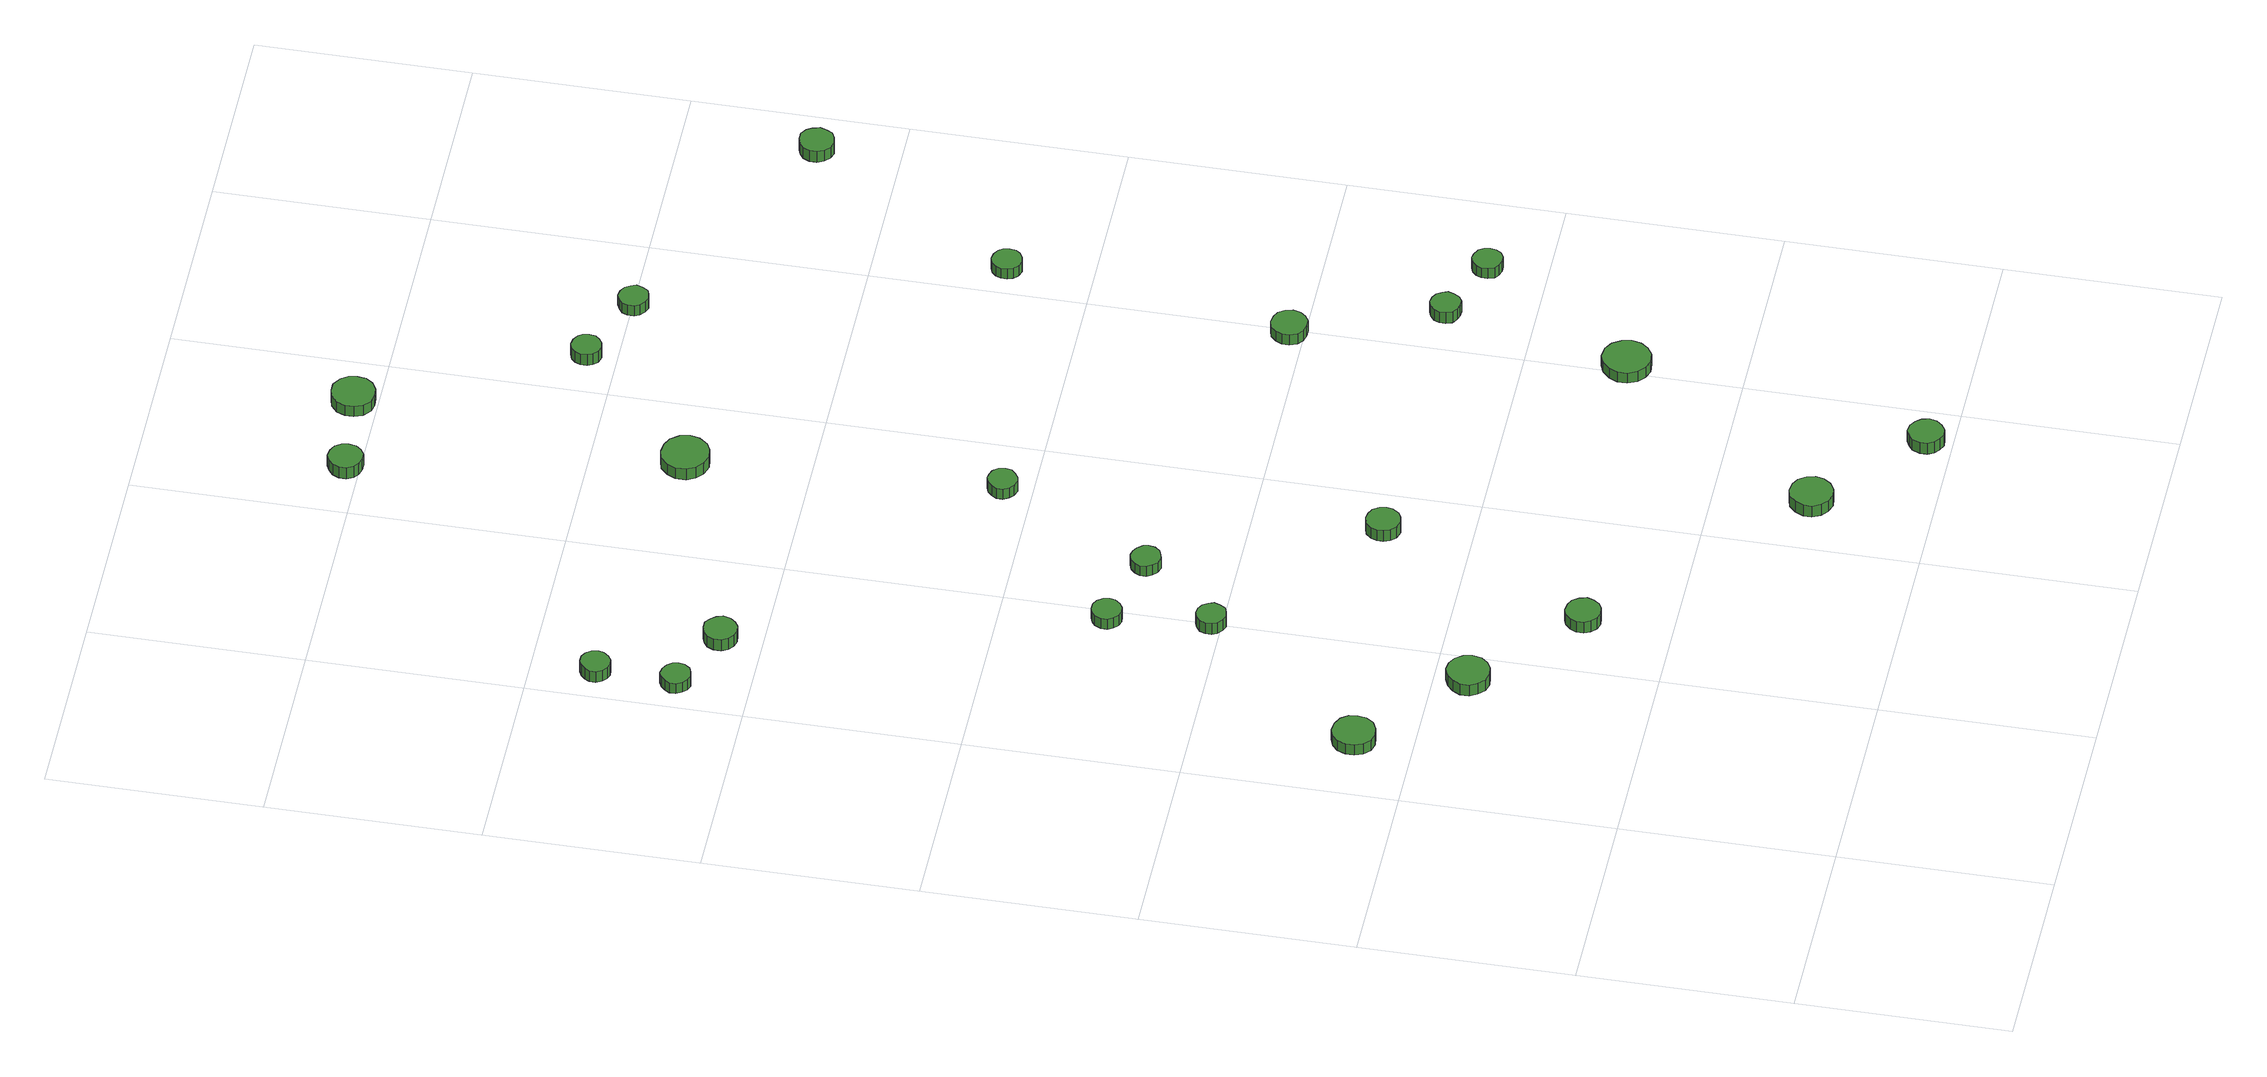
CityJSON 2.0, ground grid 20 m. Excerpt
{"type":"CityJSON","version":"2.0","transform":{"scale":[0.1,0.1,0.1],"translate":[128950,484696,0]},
"CityObjects":{
"tree1":{"type":"SolitaryVegetationObject","attributes":{"function":"something"},"geometry":[{"type":"MultiSurface","lod":"1","boundaries":[[[0,1,2,3,4,5,6,7,8,9,10,11,12,13,14]],[[15,16,17,18,19,20,21,22,23,24,25,26,27,28,29]],[[0,29,28,1]],[[1,28,27,2]],[[2,27,26,3]],[[3,26,25,4]],[[4,25,24,5]],[[5,24,23,6]],[[6,23,22,7]],[[7,22,21,8]],[[8,21,20,9]],[[9,20,19,10]],[[10,19,18,11]],[[11,18,17,12]],[[12,17,16,13]],[[13,16,15,14]],[[14,15,29,0]]]}]},
"tree2":{"type":"SolitaryVegetationObject","attributes":{"function":"something"},"geometry":[{"type":"MultiSurface","lod":"1","boundaries":[[[30,31,32,33,34,35,36,37,38,39,40,41,42,43,44]],[[45,46,47,48,49,50,51,52,53,54,55,56,57,58,59]],[[30,59,58,31]],[[31,58,57,32]],[[32,57,56,33]],[[33,56,55,34]],[[34,55,54,35]],[[35,54,53,36]],[[36,53,52,37]],[[37,52,51,38]],[[38,51,50,39]],[[39,50,49,40]],[[40,49,48,41]],[[41,48,47,42]],[[42,47,46,43]],[[43,46,45,44]],[[44,45,59,30]]]}]},
"tree3":{"type":"SolitaryVegetationObject","attributes":{"function":"something"},"geometry":[{"type":"MultiSurface","lod":"1","boundaries":[[[60,61,62,63,64,65,66,67,68,69,70,71,72,73,74]],[[75,76,77,78,79,80,81,82,83,84,85,86,87,88,89]],[[60,89,88,61]],[[61,88,87,62]],[[62,87,86,63]],[[63,86,85,64]],[[64,85,84,65]],[[65,84,83,66]],[[66,83,82,67]],[[67,82,81,68]],[[68,81,80,69]],[[69,80,79,70]],[[70,79,78,71]],[[71,78,77,72]],[[72,77,76,73]],[[73,76,75,74]],[[74,75,89,60]]]}]},
"tree4":{"type":"SolitaryVegetationObject","attributes":{"function":"something"},"geometry":[{"type":"MultiSurface","lod":"1","boundaries":[[[90,91,92,93,94,95,96,97,98,99,100,101,102,103,104]],[[105,106,107,108,109,110,111,112,113,114,115,116,117,118,119]],[[90,119,118,91]],[[91,118,117,92]],[[92,117,116,93]],[[93,116,115,94]],[[94,115,114,95]],[[95,114,113,96]],[[96,113,112,97]],[[97,112,111,98]],[[98,111,110,99]],[[99,110,109,100]],[[100,109,108,101]],[[101,108,107,102]],[[102,107,106,103]],[[103,106,105,104]],[[104,105,119,90]]]}]},
"tree5":{"type":"SolitaryVegetationObject","attributes":{"function":"something"},"geometry":[{"type":"MultiSurface","lod":"1","boundaries":[[[120,121,122,123,124,125,126,127,128,129,130,131,132,133,134]],[[135,136,137,138,139,140,141,142,143,144,145,146,147,148,149]],[[120,149,148,121]],[[121,148,147,122]],[[122,147,146,123]],[[123,146,145,124]],[[124,145,144,125]],[[125,144,143,126]],[[126,143,142,127]],[[127,142,141,128]],[[128,141,140,129]],[[129,140,139,130]],[[130,139,138,131]],[[131,138,137,132]],[[132,137,136,133]],[[133,136,135,134]],[[134,135,149,120]]]}]},
"tree6":{"type":"SolitaryVegetationObject","attributes":{"function":"something"},"geometry":[{"type":"MultiSurface","lod":"1","boundaries":[[[150,151,152,153,154,155,156,157,158,159,160,161,162,163,164]],[[165,166,167,168,169,170,171,172,173,174,175,176,177,178,179]],[[150,179,178,151]],[[151,178,177,152]],[[152,177,176,153]],[[153,176,175,154]],[[154,175,174,155]],[[155,174,173,156]],[[156,173,172,157]],[[157,172,171,158]],[[158,171,170,159]],[[159,170,169,160]],[[160,169,168,161]],[[161,168,167,162]],[[162,167,166,163]],[[163,166,165,164]],[[164,165,179,150]]]}]},
"tree7":{"type":"SolitaryVegetationObject","attributes":{"function":"something"},"geometry":[{"type":"MultiSurface","lod":"1","boundaries":[[[180,181,182,183,184,185,186,187,188,189,190,191,192,193,194]],[[195,196,197,198,199,200,201,202,203,204,205,206,207,208,209]],[[180,209,208,181]],[[181,208,207,182]],[[182,207,206,183]],[[183,206,205,184]],[[184,205,204,185]],[[185,204,203,186]],[[186,203,202,187]],[[187,202,201,188]],[[188,201,200,189]],[[189,200,199,190]],[[190,199,198,191]],[[191,198,197,192]],[[192,197,196,193]],[[193,196,195,194]],[[194,195,209,180]]]}]},
"tree8":{"type":"SolitaryVegetationObject","attributes":{"function":"something"},"geometry":[{"type":"MultiSurface","lod":"1","boundaries":[[[210,211,212,213,214,215,216,217,218,219,220,221,222,223,224]],[[225,226,227,228,229,230,231,232,233,234,235,236,237,238,239]],[[210,239,238,211]],[[211,238,237,212]],[[212,237,236,213]],[[213,236,235,214]],[[214,235,234,215]],[[215,234,233,216]],[[216,233,232,217]],[[217,232,231,218]],[[218,231,230,219]],[[219,230,229,220]],[[220,229,228,221]],[[221,228,227,222]],[[222,227,226,223]],[[223,226,225,224]],[[224,225,239,210]]]}]},
"tree9":{"type":"SolitaryVegetationObject","attributes":{"function":"something"},"geometry":[{"type":"MultiSurface","lod":"1","boundaries":[[[240,241,242,243,244,245,246,247,248,249,250,251,252,253,254]],[[255,256,257,258,259,260,261,262,263,264,265,266,267,268,269]],[[240,269,268,241]],[[241,268,267,242]],[[242,267,266,243]],[[243,266,265,244]],[[244,265,264,245]],[[245,264,263,246]],[[246,263,262,247]],[[247,262,261,248]],[[248,261,260,249]],[[249,260,259,250]],[[250,259,258,251]],[[251,258,257,252]],[[252,257,256,253]],[[253,256,255,254]],[[254,255,269,240]]]}]},
"tree10":{"type":"SolitaryVegetationObject","attributes":{"function":"something"},"geometry":[{"type":"MultiSurface","lod":"1","boundaries":[[[270,271,272,273,274,275,276,277,278,279,280,281,282,283,284]],[[285,286,287,288,289,290,291,292,293,294,295,296,297,298,299]],[[270,299,298,271]],[[271,298,297,272]],[[272,297,296,273]],[[273,296,295,274]],[[274,295,294,275]],[[275,294,293,276]],[[276,293,292,277]],[[277,292,291,278]],[[278,291,290,279]],[[279,290,289,280]],[[280,289,288,281]],[[281,288,287,282]],[[282,287,286,283]],[[283,286,285,284]],[[284,285,299,270]]]}]},
"tree11":{"type":"SolitaryVegetationObject","attributes":{"function":"something"},"geometry":[{"type":"MultiSurface","lod":"1","boundaries":[[[300,301,302,303,304,305,306,307,308,309,310,311,312,313,314]],[[315,316,317,318,319,320,321,322,323,324,325,326,327,328,329]],[[300,329,328,301]],[[301,328,327,302]],[[302,327,326,303]],[[303,326,325,304]],[[304,325,324,305]],[[305,324,323,306]],[[306,323,322,307]],[[307,322,321,308]],[[308,321,320,309]],[[309,320,319,310]],[[310,319,318,311]],[[311,318,317,312]],[[312,317,316,313]],[[313,316,315,314]],[[314,315,329,300]]]}]},
"tree12":{"type":"SolitaryVegetationObject","attributes":{"function":"something"},"geometry":[{"type":"MultiSurface","lod":"1","boundaries":[[[330,331,332,333,334,335,336,337,338,339,340,341,342,343,344]],[[345,346,347,348,349,350,351,352,353,354,355,356,357,358,359]],[[330,359,358,331]],[[331,358,357,332]],[[332,357,356,333]],[[333,356,355,334]],[[334,355,354,335]],[[335,354,353,336]],[[336,353,352,337]],[[337,352,351,338]],[[338,351,350,339]],[[339,350,349,340]],[[340,349,348,341]],[[341,348,347,342]],[[342,347,346,343]],[[343,346,345,344]],[[344,345,359,330]]]}]},
"tree13":{"type":"SolitaryVegetationObject","attributes":{"function":"something"},"geometry":[{"type":"MultiSurface","lod":"1","boundaries":[[[360,361,362,363,364,365,366,367,368,369,370,371,372,373,374]],[[375,376,377,378,379,380,381,382,383,384,385,386,387,388,389]],[[360,389,388,361]],[[361,388,387,362]],[[362,387,386,363]],[[363,386,385,364]],[[364,385,384,365]],[[365,384,383,366]],[[366,383,382,367]],[[367,382,381,368]],[[368,381,380,369]],[[369,380,379,370]],[[370,379,378,371]],[[371,378,377,372]],[[372,377,376,373]],[[373,376,375,374]],[[374,375,389,360]]]}]},
"tree14":{"type":"SolitaryVegetationObject","attributes":{"function":"something"},"geometry":[{"type":"MultiSurface","lod":"1","boundaries":[[[390,391,392,393,394,395,396,397,398,399,400,401,402,403,404]],[[405,406,407,408,409,410,411,412,413,414,415,416,417,418,419]],[[390,419,418,391]],[[391,418,417,392]],[[392,417,416,393]],[[393,416,415,394]],[[394,415,414,395]],[[395,414,413,396]],[[396,413,412,397]],[[397,412,411,398]],[[398,411,410,399]],[[399,410,409,400]],[[400,409,408,401]],[[401,408,407,402]],[[402,407,406,403]],[[403,406,405,404]],[[404,405,419,390]]]}]},
"tree15":{"type":"SolitaryVegetationObject","attributes":{"function":"something"},"geometry":[{"type":"MultiSurface","lod":"1","boundaries":[[[420,421,422,423,424,425,426,427,428,429,430,431,432,433,434]],[[435,436,437,438,439,440,441,442,443,444,445,446,447,448,449]],[[420,449,448,421]],[[421,448,447,422]],[[422,447,446,423]],[[423,446,445,424]],[[424,445,444,425]],[[425,444,443,426]],[[426,443,442,427]],[[427,442,441,428]],[[428,441,440,429]],[[429,440,439,430]],[[430,439,438,431]],[[431,438,437,432]],[[432,437,436,433]],[[433,436,435,434]],[[434,435,449,420]]]}]},
"tree16":{"type":"SolitaryVegetationObject","attributes":{"function":"something"},"geometry":[{"type":"MultiSurface","lod":"1","boundaries":[[[450,451,452,453,454,455,456,457,458,459,460,461,462,463,464]],[[465,466,467,468,469,470,471,472,473,474,475,476,477,478,479]],[[450,479,478,451]],[[451,478,477,452]],[[452,477,476,453]],[[453,476,475,454]],[[454,475,474,455]],[[455,474,473,456]],[[456,473,472,457]],[[457,472,471,458]],[[458,471,470,459]],[[459,470,469,460]],[[460,469,468,461]],[[461,468,467,462]],[[462,467,466,463]],[[463,466,465,464]],[[464,465,479,450]]]}]},
"tree17":{"type":"SolitaryVegetationObject","attributes":{"function":"something"},"geometry":[{"type":"MultiSurface","lod":"1","boundaries":[[[480,481,482,483,484,485,486,487,488,489,490,491,492,493,494]],[[495,496,497,498,499,500,501,502,503,504,505,506,507,508,509]],[[480,509,508,481]],[[481,508,507,482]],[[482,507,506,483]],[[483,506,505,484]],[[484,505,504,485]],[[485,504,503,486]],[[486,503,502,487]],[[487,502,501,488]],[[488,501,500,489]],[[489,500,499,490]],[[490,499,498,491]],[[491,498,497,492]],[[492,497,496,493]],[[493,496,495,494]],[[494,495,509,480]]]}]},
"tree18":{"type":"SolitaryVegetationObject","attributes":{"function":"something"},"geometry":[{"type":"MultiSurface","lod":"1","boundaries":[[[510,511,512,513,514,515,516,517,518,519,520,521,522,523,524]],[[525,526,527,528,529,530,531,532,533,534,535,536,537,538,539]],[[510,539,538,511]],[[511,538,537,512]],[[512,537,536,513]],[[513,536,535,514]],[[514,535,534,515]],[[515,534,533,516]],[[516,533,532,517]],[[517,532,531,518]],[[518,531,530,519]],[[519,530,529,520]],[[520,529,528,521]],[[521,528,527,522]],[[522,527,526,523]],[[523,526,525,524]],[[524,525,539,510]]]}]},
"tree19":{"type":"SolitaryVegetationObject","attributes":{"function":"something"},"geometry":[{"type":"MultiSurface","lod":"1","boundaries":[[[540,541,542,543,544,545,546,547,548,549,550,551,552,553,554]],[[555,556,557,558,559,560,561,562,563,564,565,566,567,568,569]],[[540,569,568,541]],[[541,568,567,542]],[[542,567,566,543]],[[543,566,565,544]],[[544,565,564,545]],[[545,564,563,546]],[[546,563,562,547]],[[547,562,561,548]],[[548,561,560,549]],[[549,560,559,550]],[[550,559,558,551]],[[551,558,557,552]],[[552,557,556,553]],[[553,556,555,554]],[[554,555,569,540]]]}]},
"tree20":{"type":"SolitaryVegetationObject","attributes":{"function":"something"},"geometry":[{"type":"MultiSurface","lod":"1","boundaries":[[[570,571,572,573,574,575,576,577,578,579,580,581,582,583,584]],[[585,586,587,588,589,590,591,592,593,594,595,596,597,598,599]],[[570,599,598,571]],[[571,598,597,572]],[[572,597,596,573]],[[573,596,595,574]],[[574,595,594,575]],[[575,594,593,576]],[[576,593,592,577]],[[577,592,591,578]],[[578,591,590,579]],[[579,590,589,580]],[[580,589,588,581]],[[581,588,587,582]],[[582,587,586,583]],[[583,586,585,584]],[[584,585,599,570]]]}]},
"tree21":{"type":"SolitaryVegetationObject","attributes":{"function":"something"},"geometry":[{"type":"MultiSurface","lod":"1","boundaries":[[[600,601,602,603,604,605,606,607,608,609,610,611,612,613,614]],[[615,616,617,618,619,620,621,622,623,624,625,626,627,628,629]],[[600,629,628,601]],[[601,628,627,602]],[[602,627,626,603]],[[603,626,625,604]],[[604,625,624,605]],[[605,624,623,606]],[[606,623,622,607]],[[607,622,621,608]],[[608,621,620,609]],[[609,620,619,610]],[[610,619,618,611]],[[611,618,617,612]],[[612,617,616,613]],[[613,616,615,614]],[[614,615,629,600]]]}]},
"tree22":{"type":"SolitaryVegetationObject","attributes":{"function":"something"},"geometry":[{"type":"MultiSurface","lod":"1","boundaries":[[[630,631,632,633,634,635,636,637,638,639,640,641,642,643,644]],[[645,646,647,648,649,650,651,652,653,654,655,656,657,658,659]],[[630,659,658,631]],[[631,658,657,632]],[[632,657,656,633]],[[633,656,655,634]],[[634,655,654,635]],[[635,654,653,636]],[[636,653,652,637]],[[637,652,651,638]],[[638,651,650,639]],[[639,650,649,640]],[[640,649,648,641]],[[641,648,647,642]],[[642,647,646,643]],[[643,646,645,644]],[[644,645,659,630]]]}]},
"tree23":{"type":"SolitaryVegetationObject","attributes":{"function":"something"},"geometry":[{"type":"MultiSurface","lod":"1","boundaries":[[[660,661,662,663,664,665,666,667,668,669,670,671,672,673,674]],[[675,676,677,678,679,680,681,682,683,684,685,686,687,688,689]],[[660,689,688,661]],[[661,688,687,662]],[[662,687,686,663]],[[663,686,685,664]],[[664,685,684,665]],[[665,684,683,666]],[[666,683,682,667]],[[667,682,681,668]],[[668,681,680,669]],[[669,680,679,670]],[[670,679,678,671]],[[671,678,677,672]],[[672,677,676,673]],[[673,676,675,674]],[[674,675,689,660]]]}]},
"tree24":{"type":"SolitaryVegetationObject","attributes":{"function":"something"},"geometry":[{"type":"MultiSurface","lod":"1","boundaries":[[[690,691,692,693,694,695,696,697,698,699,700,701,702,703,704]],[[705,706,707,708,709,710,711,712,713,714,715,716,717,718,719]],[[690,719,718,691]],[[691,718,717,692]],[[692,717,716,693]],[[693,716,715,694]],[[694,715,714,695]],[[695,714,713,696]],[[696,713,712,697]],[[697,712,711,698]],[[698,711,710,699]],[[699,710,709,700]],[[700,709,708,701]],[[701,708,707,702]],[[702,707,706,703]],[[703,706,705,704]],[[704,705,719,690]]]}]}
},
"vertices":[
[92,455,16],[91,463,16],[86,470,16],[78,474,16],[70,475,16],[62,472,16],[56,467,16],[53,459,16],[53,451,16],[56,443,16],[62,437,16],[70,435,16],[78,436,16],[86,440,16],[91,447,16],[91,447,4],[86,440,4],[78,436,4],[70,435,4],[62,437,4],[56,443,4],[53,451,4],[53,459,4],[56,467,4],[62,472,4],[70,475,4],[78,474,4],[86,470,4],[91,463,4],[92,455,4],
[190,369,17],[188,377,17],[183,384,17],[176,388,17],[168,389,17],[160,386,17],[154,380,17],[150,373,17],[150,364,17],[154,357,17],[160,351,17],[168,349,17],[176,350,17],[183,354,17],[188,360,17],[188,360,4],[183,354,4],[176,350,4],[168,349,4],[160,351,4],[154,357,4],[150,364,4],[150,373,4],[154,380,4],[160,386,4],[168,389,4],[176,388,4],[183,384,4],[188,377,4],[190,369,4],
[33,1065,29],[32,1070,29],[28,1075,29],[23,1078,29],[17,1079,29],[12,1077,29],[8,1073,29],[5,1068,29],[5,1062,29],[8,1057,29],[12,1053,29],[17,1051,29],[23,1052,29],[28,1054,29],[32,1059,29],[32,1059,17],[28,1054,17],[23,1052,17],[17,1051,17],[12,1053,17],[8,1057,17],[5,1062,17],[5,1068,17],[8,1073,17],[12,1077,17],[17,1079,17],[23,1078,17],[28,1075,17],[32,1070,17],[33,1065,17],
[285,282,17],[283,289,17],[279,295,17],[273,298,17],[266,299,17],[260,297,17],[255,292,17],[252,286,17],[252,279,17],[255,273,17],[260,268,17],[266,266,17],[273,267,17],[279,270,17],[283,276,17],[283,276,4],[279,270,4],[273,267,4],[266,266,4],[260,268,4],[255,273,4],[252,279,4],[252,286,4],[255,292,4],[260,297,4],[266,299,4],[273,298,4],[279,295,4],[283,289,4],[285,282,4],
[32,1138,32],[31,1144,32],[27,1149,32],[22,1152,32],[16,1152,32],[11,1150,32],[7,1146,32],[4,1141,32],[4,1135,32],[7,1130,32],[11,1126,32],[16,1124,32],[22,1125,32],[27,1128,32],[31,1133,32],[31,1133,19],[27,1128,19],[22,1125,19],[16,1124,19],[11,1126,19],[7,1130,19],[4,1135,19],[4,1141,19],[7,1146,19],[11,1150,19],[16,1152,19],[22,1152,19],[27,1149,19],[31,1144,19],[32,1138,19],
[210,609,22],[208,614,22],[205,619,22],[200,622,22],[194,623,22],[189,621,22],[184,617,22],[182,612,22],[182,606,22],[184,601,22],[189,597,22],[194,595,22],[200,596,22],[205,598,22],[208,603,22],[208,603,9],[205,598,9],[200,596,9],[194,595,9],[189,597,9],[184,601,9],[182,606,9],[182,612,9],[184,617,9],[189,621,9],[194,623,9],[200,622,9],[205,619,9],[208,614,9],[210,609,9],
[198,702,22],[197,708,22],[193,713,22],[188,716,22],[182,716,22],[177,714,22],[173,711,22],[170,705,22],[170,699,22],[173,694,22],[177,690,22],[182,688,22],[188,689,22],[193,692,22],[197,697,22],[197,697,10],[193,692,10],[188,689,10],[182,688,10],[177,690,10],[173,694,10],[170,699,10],[170,705,10],[173,711,10],[177,714,10],[182,716,10],[188,716,10],[193,713,10],[197,708,10],[198,702,10],
[101,1037,30],[99,1043,30],[95,1048,30],[90,1052,30],[83,1052,30],[77,1050,30],[72,1046,30],[69,1040,30],[69,1033,30],[72,1027,30],[77,1023,30],[83,1021,30],[90,1022,30],[95,1025,30],[99,1030,30],[99,1030,17],[95,1025,17],[90,1022,17],[83,1021,17],[77,1023,17],[72,1027,17],[69,1033,17],[69,1040,17],[72,1046,17],[77,1050,17],[83,1052,17],[90,1052,17],[95,1048,17],[99,1043,17],[101,1037,17],
[274,681,22],[273,686,22],[269,691,22],[264,694,22],[259,695,22],[253,693,22],[249,689,22],[246,684,22],[246,678,22],[249,673,22],[253,669,22],[259,667,22],[264,668,22],[269,670,22],[273,675,22],[273,675,10],[269,670,10],[264,668,10],[259,667,10],[253,669,10],[249,673,10],[246,678,10],[246,684,10],[249,689,10],[253,693,10],[259,695,10],[264,694,10],[269,691,10],[273,686,10],[274,681,10],
[360,480,26],[359,486,26],[355,492,26],[349,495,26],[343,496,26],[336,494,26],[331,489,26],[329,483,26],[329,477,26],[331,471,26],[336,466,26],[343,464,26],[349,465,26],[355,468,26],[359,474,26],[359,474,13],[355,468,13],[349,465,13],[343,464,13],[336,466,13],[331,471,13],[329,477,13],[329,483,13],[331,489,13],[336,494,13],[343,496,13],[349,495,13],[355,492,13],[359,486,13],[360,480,13],
[483,111,17],[481,119,17],[476,126,17],[469,130,17],[461,131,17],[453,129,17],[447,123,17],[443,115,17],[443,107,17],[447,99,17],[453,94,17],[461,91,17],[469,92,17],[476,96,17],[481,103,17],[481,103,4],[476,96,4],[469,92,4],[461,91,4],[453,94,4],[447,99,4],[443,107,4],[443,115,4],[447,123,4],[453,129,4],[461,131,4],[469,130,4],[476,126,4],[481,119,4],[483,111,4],
[578,25,17],[576,32,17],[572,37,17],[566,41,17],[559,42,17],[553,39,17],[548,35,17],[545,28,17],[545,21,17],[548,15,17],[553,11,17],[559,8,17],[566,9,17],[572,13,17],[576,18,17],[576,18,4],[572,13,4],[566,9,4],[559,8,4],[553,11,4],[548,15,4],[545,21,4],[545,28,4],[548,35,4],[553,39,4],[559,42,4],[566,41,4],[572,37,4],[576,32,4],[578,25,4],
[347,826,26],[346,832,26],[342,837,26],[337,839,26],[332,840,26],[326,838,26],[322,834,26],[319,829,26],[319,823,26],[322,818,26],[326,814,26],[332,812,26],[337,813,26],[342,816,26],[346,820,26],[346,820,14],[342,816,14],[337,813,14],[332,812,14],[326,814,14],[322,818,14],[319,823,14],[319,829,14],[322,834,14],[326,838,14],[332,840,14],[337,839,14],[342,837,14],[346,832,14],[347,826,14],
[324,1110,38],[322,1119,38],[316,1127,38],[308,1131,38],[299,1132,38],[290,1130,38],[283,1123,38],[279,1115,38],[279,1105,38],[283,1097,38],[290,1091,38],[299,1088,38],[308,1089,38],[316,1093,38],[322,1101,38],[322,1101,25],[316,1093,25],[308,1089,25],[299,1088,25],[290,1091,25],[283,1097,25],[279,1105,25],[279,1115,25],[283,1123,25],[290,1130,25],[299,1132,25],[308,1131,25],[316,1127,25],[322,1119,25],[324,1110,25],
[254,1409,39],[253,1415,39],[249,1421,39],[243,1424,39],[236,1425,39],[230,1422,39],[225,1418,39],[222,1412,39],[222,1405,39],[225,1399,39],[230,1395,39],[236,1393,39],[243,1393,39],[249,1397,39],[253,1402,39],[253,1402,26],[249,1397,26],[243,1393,26],[236,1393,26],[230,1395,26],[225,1399,26],[222,1405,26],[222,1412,26],[225,1418,26],[230,1422,26],[236,1425,26],[243,1424,26],[249,1421,26],[253,1415,26],[254,1409,26],
[623,306,24],[621,315,24],[616,323,24],[608,328,24],[598,329,24],[590,326,24],[583,319,24],[579,311,24],[579,302,24],[583,293,24],[590,287,24],[598,284,24],[608,285,24],[616,290,24],[621,297,24],[621,297,12],[616,290,12],[608,285,12],[598,284,12],[590,287,12],[583,293,12],[579,302,12],[579,311,12],[583,319,12],[590,326,12],[598,329,12],[608,328,12],[616,323,12],[621,315,12],[623,306,12],
[344,1418,39],[343,1426,39],[338,1433,39],[330,1438,39],[322,1438,39],[314,1436,39],[307,1430,39],[304,1422,39],[304,1414,39],[307,1406,39],[314,1400,39],[322,1398,39],[330,1399,39],[338,1403,39],[343,1410,39],[343,1410,27],[338,1403,27],[330,1399,27],[322,1398,27],[314,1400,27],[307,1406,27],[304,1414,27],[304,1422,27],[307,1430,27],[314,1436,27],[322,1438,27],[330,1438,27],[338,1433,27],[343,1426,27],[344,1418,27],
[604,612,26],[602,619,26],[598,625,26],[592,628,26],[585,629,26],[578,627,26],[573,622,26],[570,616,26],[570,609,26],[573,602,26],[578,598,26],[585,596,26],[592,596,26],[598,600,26],[602,605,26],[602,605,14],[598,600,14],[592,596,14],[585,596,14],[578,598,14],[573,602,14],[570,609,14],[570,616,14],[573,622,14],[578,627,14],[585,629,14],[592,628,14],[598,625,14],[602,619,14],[604,612,14],
[655,480,25],[653,485,25],[650,490,25],[645,493,25],[639,494,25],[634,492,25],[629,488,25],[627,483,25],[627,477,25],[629,471,25],[634,468,25],[639,466,25],[645,466,25],[650,469,25],[653,474,25],[653,474,12],[650,469,12],[645,466,12],[639,466,12],[634,468,12],[629,471,12],[627,477,12],[627,483,12],[629,488,12],[634,492,12],[639,494,12],[645,493,12],[650,490,12],[653,485,12],[655,480,12],
[443,1225,35],[442,1231,35],[439,1235,35],[434,1238,35],[428,1239,35],[422,1237,35],[418,1233,35],[416,1228,35],[416,1222,35],[418,1217,35],[422,1213,35],[428,1211,35],[434,1212,35],[439,1215,35],[442,1219,35],[442,1219,22],[439,1215,22],[434,1212,22],[428,1211,22],[422,1213,22],[418,1217,22],[416,1222,22],[416,1228,22],[418,1233,22],[422,1237,22],[428,1239,22],[434,1238,22],[439,1235,22],[442,1231,22],[443,1225,22],
[719,454,25],[718,459,25],[715,464,25],[709,467,25],[704,468,25],[698,466,25],[694,462,25],[692,457,25],[692,451,25],[694,445,25],[698,442,25],[704,440,25],[709,440,25],[715,443,25],[718,448,25],[718,448,13],[715,443,13],[709,440,13],[704,440,13],[698,442,13],[694,445,13],[692,451,13],[692,457,13],[694,462,13],[698,466,13],[704,468,13],[709,467,13],[715,464,13],[718,459,13],[719,454,13],
[517,1196,34],[515,1201,34],[512,1206,34],[507,1209,34],[501,1210,34],[496,1208,34],[491,1204,34],[489,1199,34],[489,1193,34],[491,1188,34],[496,1184,34],[501,1182,34],[507,1183,34],[512,1185,34],[515,1190,34],[515,1190,22],[512,1185,22],[507,1183,22],[501,1182,22],[496,1184,22],[491,1188,22],[489,1193,22],[489,1199,22],[491,1204,22],[496,1208,22],[501,1210,22],[507,1209,22],[512,1206,22],[515,1201,22],[517,1196,22],
[634,877,28],[633,883,28],[630,887,28],[625,890,28],[619,891,28],[613,889,28],[609,885,28],[607,880,28],[607,874,28],[609,869,28],[613,865,28],[619,863,28],[625,864,28],[630,867,28],[633,871,28],[633,871,16],[630,867,16],[625,864,16],[619,863,16],[613,865,16],[609,869,16],[607,874,16],[607,880,16],[609,885,16],[613,889,16],[619,891,16],[625,890,16],[630,887,16],[633,883,16],[634,877,16],
[758,1074,31],[756,1081,31],[753,1086,31],[747,1090,31],[740,1090,31],[734,1088,31],[729,1084,31],[726,1078,31],[726,1071,31],[729,1065,31],[734,1060,31],[740,1058,31],[747,1059,31],[753,1062,31],[756,1068,31],[756,1068,18],[753,1062,18],[747,1059,18],[740,1058,18],[734,1060,18],[729,1065,18],[726,1071,18],[726,1078,18],[729,1084,18],[734,1088,18],[740,1090,18],[747,1090,18],[753,1086,18],[756,1081,18],[758,1074,18]
]}
